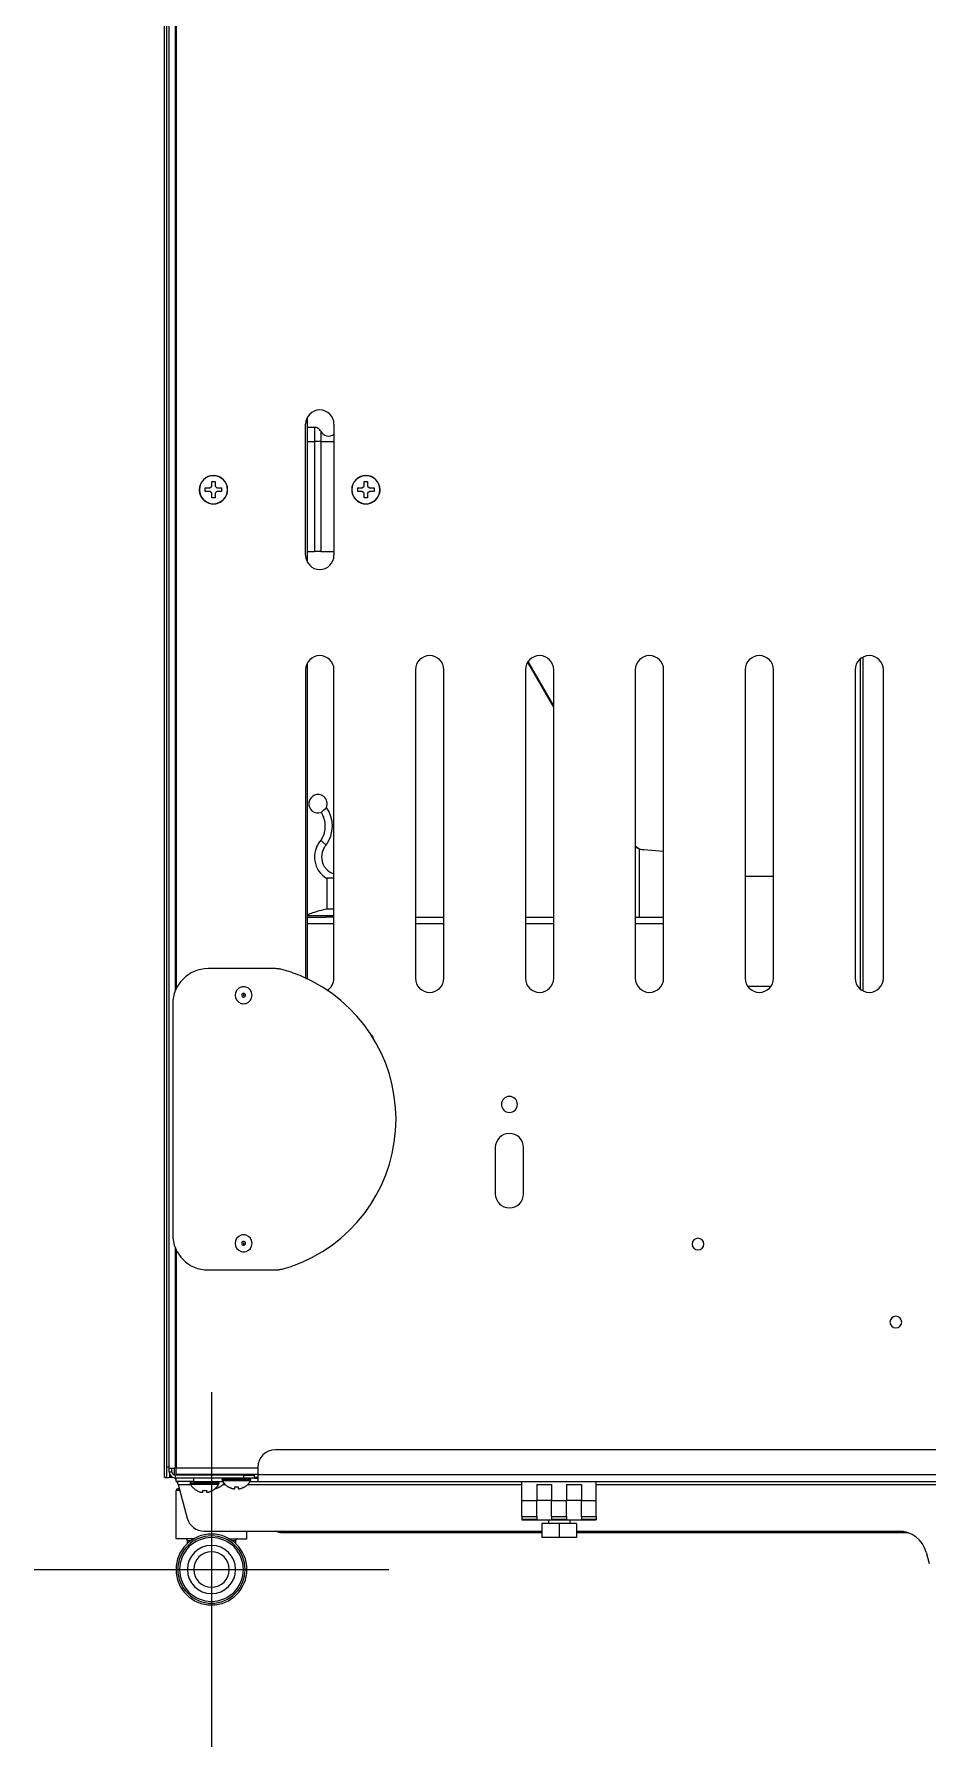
# Model space of a CAD drawing. Header units: millimetres. Extents: x -1584 to 3730, y -1918 to 2655.
# Drawn here: x 27.5 to 279.6, y 1689 to 2172.1 of the extents above; entities that cross this region are included whole.
import ezdxf

# ---------------------------------------------------------------- set-up
doc = ezdxf.new("R2010")
doc.units = ezdxf.units.MM
doc.header["$LTSCALE"] = 65.395
doc.layers.get('0').update_dxf_attribs({"linetype": 'CONTINUOUS'})
doc.layers.add('ASSI', color=7, linetype='CONTINUOUS')
doc.layers.add('GEOM', color=7, linetype='CONTINUOUS')

msp = doc.modelspace()

# ---------------------------------------------------------------- linework, layer by layer
at = {"linetype": 'Continuous'}
for p, q in [((75.76, 2043.59), (75.76, 2044.09)), ((75.76, 2044.09), (76.04, 2044.09)), ((75.76, 2043.09), (75.76, 2043.59)), ((76.04, 2044.09), (76.54, 2044.09)), ((76.54, 2044.09), (77.06, 2044.09)), ((77.06, 2044.09), (77.56, 2044.59)), ((77.56, 2045.89), (78.56, 2045.89)), ((77.56, 2045.62), (77.56, 2045.89)), ((77.56, 2045.11), (77.56, 2045.62)), ((77.56, 2044.59), (77.56, 2045.11)), ((78.56, 2045.89), (78.56, 2045.62)), ((78.56, 2045.62), (78.56, 2045.11)), ((78.56, 2045.11), (78.56, 2044.59)), ((78.56, 2044.59), (79.06, 2044.09)), ((79.06, 2044.09), (79.58, 2044.09)), ((79.58, 2044.09), (80.08, 2044.09)), ((80.08, 2044.09), (80.36, 2044.09)), ((80.36, 2044.09), (80.36, 2043.59)), ((80.36, 2043.59), (80.36, 2043.09)), ((118.76, 2043.59), (118.76, 2044.09)), ((118.76, 2044.09), (119.04, 2044.09)), ((118.76, 2043.09), (118.76, 2043.59)), ((119.04, 2044.09), (119.54, 2044.09)), ((119.54, 2044.09), (120.06, 2044.09)), ((120.06, 2044.09), (120.56, 2044.59)), ((120.56, 2045.89), (121.56, 2045.89)), ((120.56, 2045.62), (120.56, 2045.89)), ((120.56, 2045.11), (120.56, 2045.62)), ((120.56, 2044.59), (120.56, 2045.11)), ((121.56, 2045.89), (121.56, 2045.62)), ((121.56, 2045.62), (121.56, 2045.11)), ((121.56, 2045.11), (121.56, 2044.59)), ((121.56, 2044.59), (122.06, 2044.09)), ((122.06, 2044.09), (122.58, 2044.09)), ((122.58, 2044.09), (123.08, 2044.09)), ((123.08, 2044.09), (123.36, 2044.09)), ((123.36, 2044.09), (123.36, 2043.59)), ((123.36, 2043.59), (123.36, 2043.09)), ((76.04, 2043.09), (75.76, 2043.09)), ((76.54, 2043.09), (76.04, 2043.09)), ((77.06, 2043.09), (76.54, 2043.09)), ((77.56, 2042.59), (77.06, 2043.09)), ((77.56, 2042.08), (77.56, 2042.59)), ((77.56, 2041.57), (77.56, 2042.08)), ((77.56, 2041.29), (77.56, 2041.57)), ((78.56, 2041.29), (77.56, 2041.29)), ((79.06, 2043.09), (78.56, 2042.59)), ((78.56, 2042.59), (78.56, 2042.08)), ((78.56, 2042.08), (78.56, 2041.57)), ((78.56, 2041.57), (78.56, 2041.29)), ((79.58, 2043.09), (79.06, 2043.09)), ((80.08, 2043.09), (79.58, 2043.09)), ((80.36, 2043.09), (80.08, 2043.09)), ((119.04, 2043.09), (118.76, 2043.09)), ((119.54, 2043.09), (119.04, 2043.09)), ((120.06, 2043.09), (119.54, 2043.09)), ((120.56, 2042.59), (120.06, 2043.09)), ((120.56, 2042.08), (120.56, 2042.59)), ((120.56, 2041.57), (120.56, 2042.08)), ((120.56, 2041.29), (120.56, 2041.57)), ((121.56, 2041.29), (120.56, 2041.29)), ((122.06, 2043.09), (121.56, 2042.59)), ((121.56, 2042.59), (121.56, 2042.08)), ((121.56, 2042.08), (121.56, 2041.57)), ((121.56, 2041.57), (121.56, 2041.29)), ((122.58, 2043.09), (122.06, 2043.09)), ((123.08, 2043.09), (122.58, 2043.09)), ((123.36, 2043.09), (123.08, 2043.09)), ((165.06, 1758.49), (165.06, 1763.79)), ((186.06, 1758.49), (186.06, 1763.79)), ((68.55, 1761.29), (67.51, 1761.29)), ((68.42, 1761.79), (68.01, 1761.79)), ((68.01, 1761.79), (68.42, 1761.79)), ((73.26, 1761.32), (73.26, 1761.35)), ((75.06, 1760.8), (75.06, 1761.35)), ((76.06, 1761.35), (76.06, 1760.8)), ((77.86, 1761.35), (77.86, 1761.32)), ((79.86, 1762.35), (79.86, 1762.32)), ((82.26, 1762.32), (82.26, 1762.35)), ((84.06, 1761.8), (84.06, 1762.35)), ((85.06, 1762.35), (85.06, 1761.8)), ((86.86, 1762.35), (86.86, 1762.32)), ((165.06, 1753.99), (165.06, 1758.49)), ((165.06, 1758.49), (169.26, 1758.49)), ((169.26, 1762.99), (169.26, 1758.49)), ((169.26, 1762.99), (173.46, 1762.99)), ((169.26, 1753.99), (169.26, 1758.49)), ((173.46, 1758.49), (169.26, 1758.49)), ((173.46, 1762.99), (173.46, 1758.49)), ((173.46, 1753.99), (173.46, 1758.49)), ((173.46, 1758.49), (177.66, 1758.49)), ((177.66, 1762.99), (177.66, 1758.49)), ((177.66, 1762.99), (181.86, 1762.99)), ((177.66, 1753.99), (177.66, 1758.49)), ((181.86, 1758.49), (177.66, 1758.49)), ((181.86, 1762.99), (181.86, 1758.49)), ((181.86, 1753.99), (181.86, 1758.49)), ((181.86, 1758.49), (186.06, 1758.49)), ((186.06, 1753.99), (186.06, 1758.49)), ((165.06, 1753.99), (165.06, 1753.19)), ((165.06, 1753.99), (169.26, 1753.99)), ((169.26, 1753.99), (169.26, 1753.19)), ((173.46, 1753.99), (173.46, 1753.19)), ((173.46, 1753.99), (177.66, 1753.99)), ((177.66, 1753.99), (177.66, 1753.19)), ((181.86, 1753.99), (186.06, 1753.99)), ((181.86, 1753.99), (181.86, 1753.19)), ((186.06, 1753.99), (186.06, 1753.19)), ((165.06, 1753.19), (165.06, 1752.99)), ((165.06, 1753.19), (169.26, 1753.19)), ((165.06, 1752.99), (186.06, 1752.99)), ((165.06, 1752.99), (186.06, 1752.99)), ((170.67, 1751.99), (170.67, 1747.99)), ((172.56, 1751.99), (170.67, 1751.99)), ((175.56, 1751.99), (172.56, 1751.99)), ((173.46, 1753.19), (177.66, 1753.19)), ((178.56, 1751.99), (175.56, 1751.99)), ((175.56, 1751.99), (175.56, 1747.99)), ((180.45, 1751.99), (178.56, 1751.99)), ((180.45, 1751.99), (180.45, 1747.99)), ((181.86, 1753.19), (186.06, 1753.19)), ((186.06, 1753.19), (186.06, 1752.99)), ((70.71, 1746.3), (70.71, 1747.14)), ((70.71, 1746.3), (70.71, 1747.14)), ((70.71, 1747.14), (71.75, 1747.14)), ((83.26, 1747.14), (84.31, 1747.14)), ((84.31, 1747.14), (84.31, 1746.3)), ((84.31, 1747.14), (84.31, 1746.3)), ((175.56, 1747.99), (170.67, 1747.99)), ((180.45, 1747.99), (175.56, 1747.99))]:
    msp.add_line(p, q, dxfattribs=at)
at = {"color": 4}
for p, q in [((77.51, 1788.99), (77.51, 1688.99)), ((27.51, 1738.99), (127.51, 1738.99))]:
    msp.add_line(p, q, dxfattribs=at)
at = {"linetype": 'Continuous'}
for centre, radius, start, end in [((86.56, 1900.99), 2.4, 106.6513, 253.3487), ((86.56, 1900.99), 2.4, 90, 106.6513), ((86.56, 1900.99), 2.4, 73.3487, 90), ((86.56, 1900.99), 2.4, 286.6513, 73.3487), ((86.56, 1900.99), 2.4, 253.3487, 270), ((86.56, 1900.99), 2.4, 270, 286.6513), ((86.56, 1830.99), 2.4, 106.6513, 253.3487), ((86.56, 1830.99), 2.4, 90, 106.6513), ((86.56, 1830.99), 2.4, 73.3487, 90), ((86.56, 1830.99), 2.4, 286.6513, 73.3487), ((86.56, 1830.99), 2.4, 253.3487, 270), ((86.56, 1830.99), 2.4, 270, 286.6513), ((84.76, 1766.41), 4.8, 210.3012, 223.1766), ((77.36, 1766.41), 4.8, 316.8234, 320.6774), ((84.36, 1766.41), 4.8, 316.8234, 329.6988), ((68.01, 1761.29), 0.5, 90, 180), ((75.76, 1765.41), 4.8, 210.3012, 223.1766), ((75.76, 1765.41), 4.8, 223.1766, 227.1654), ((75.76, 1765.41), 4.8, 227.1654, 238.3799), ((75.76, 1765.41), 4.8, 238.3799, 238.6273), ((75.75, 1765.4), 4.75, 238.4659, 241.0313), ((75.74, 1765.4), 4.75, 241.0316, 241.9926), ((75.74, 1765.4), 4.75, 241.9926, 243.3187), ((75.74, 1765.39), 4.74, 243.3188, 244.4598), ((75.74, 1765.39), 4.74, 244.4598, 245.4278), ((75.74, 1765.38), 4.73, 245.4278, 246.6825), ((75.73, 1765.38), 4.73, 246.6826, 247.4526), ((75.73, 1765.37), 4.72, 247.4524, 248.9975), ((75.73, 1765.37), 4.72, 248.9977, 249.4819), ((75.73, 1765.36), 4.7, 249.4813, 251.5344), ((75.72, 1765.34), 4.68, 251.535, 252.6227), ((75.71, 1765.32), 4.67, 252.6228, 253.6051), ((75.71, 1765.29), 4.64, 253.6036, 255.6824), ((74.81, 1762.79), 2.01, 262.7259, 264.7415), ((74.81, 1762.77), 1.98, 264.7442, 265.3991), ((74.81, 1762.76), 1.97, 265.3984, 266.7833), ((74.81, 1762.74), 1.96, 266.7841, 267.6235), ((74.81, 1762.74), 1.96, 267.6234, 268.8455), ((74.81, 1762.73), 1.95, 268.8459, 269.8005), ((74.81, 1762.73), 1.95, 269.8006, 270.9258), ((74.81, 1762.74), 1.95, 270.9261, 271.9964), ((74.81, 1762.74), 1.96, 271.9964, 273.0228), ((74.81, 1762.75), 1.97, 273.0233, 274.286), ((74.81, 1762.77), 1.98, 274.2856, 275.1372), ((74.8, 1762.79), 2.01, 275.1401, 277.2744), ((75.56, 1765.11), 3.8, 262.4351, 277.5649), ((76.31, 1762.79), 2.01, 262.7256, 264.8598), ((76.31, 1762.76), 1.98, 264.8627, 265.7144), ((76.31, 1762.75), 1.97, 265.714, 266.9766), ((76.31, 1762.74), 1.96, 266.9771, 268.0037), ((76.31, 1762.74), 1.95, 268.0037, 269.0738), ((76.31, 1762.73), 1.95, 269.0741, 270.1995), ((76.31, 1762.73), 1.95, 270.1995, 271.1541), ((76.31, 1762.74), 1.95, 271.1545, 272.3767), ((76.31, 1762.74), 1.96, 272.3765, 273.2159), ((76.31, 1762.76), 1.97, 273.2167, 274.6016), ((76.31, 1762.77), 1.98, 274.6009, 275.2558), ((76.3, 1762.79), 2.01, 275.2585, 277.2741), ((75.41, 1765.29), 4.64, 284.3176, 286.3964), ((75.4, 1765.32), 4.67, 286.3949, 287.3772), ((75.4, 1765.34), 4.68, 287.3773, 288.465), ((75.39, 1765.36), 4.7, 288.4656, 290.5187), ((75.39, 1765.37), 4.72, 290.5181, 291.0023), ((75.39, 1765.37), 4.72, 291.0025, 292.5476), ((75.38, 1765.38), 4.73, 292.5474, 293.3174), ((75.38, 1765.38), 4.73, 293.3175, 294.5722), ((75.38, 1765.39), 4.74, 294.5722, 295.5402), ((75.38, 1765.39), 4.74, 295.5402, 296.6812), ((75.38, 1765.4), 4.75, 296.6813, 298.0074), ((75.37, 1765.4), 4.75, 298.0074, 298.9684), ((75.37, 1765.4), 4.75, 298.9687, 301.5341), ((75.36, 1765.41), 4.8, 301.3727, 301.6201), ((75.36, 1765.41), 4.8, 301.6201, 312.8346), ((77.41, 1766.29), 4.64, 284.3176, 286.3964), ((75.36, 1765.41), 4.8, 312.8346, 316.8234), ((77.4, 1766.32), 4.67, 286.3949, 287.3772), ((77.4, 1766.34), 4.68, 287.3773, 288.465), ((75.36, 1765.41), 4.8, 316.8234, 329.6988), ((77.39, 1766.36), 4.7, 288.4656, 290.5187), ((77.39, 1766.37), 4.72, 290.5181, 291.0023), ((77.39, 1766.37), 4.72, 291.0025, 292.5476), ((77.38, 1766.38), 4.73, 292.5474, 293.3174), ((77.38, 1766.38), 4.73, 293.3175, 294.5722), ((77.38, 1766.39), 4.74, 294.5722, 295.5402), ((77.38, 1766.39), 4.74, 295.5402, 296.6812), ((77.38, 1766.4), 4.75, 296.6813, 298.0074), ((77.37, 1766.4), 4.75, 298.0074, 298.9684), ((77.37, 1766.4), 4.75, 298.9687, 301.5341), ((77.36, 1766.41), 4.8, 301.3727, 301.6201), ((77.36, 1766.41), 4.8, 301.6201, 312.8346), ((77.36, 1766.41), 4.8, 312.8346, 316.8234), ((84.76, 1766.41), 4.8, 223.1766, 227.1654), ((84.76, 1766.41), 4.8, 227.1654, 238.3799), ((84.76, 1766.41), 4.8, 238.3799, 238.6273), ((84.75, 1766.4), 4.75, 238.4659, 241.0313), ((84.74, 1766.4), 4.75, 241.0316, 241.9926), ((84.74, 1766.4), 4.75, 241.9926, 243.3187), ((84.74, 1766.39), 4.74, 243.3188, 244.4598), ((84.74, 1766.39), 4.74, 244.4598, 245.4278), ((84.74, 1766.38), 4.73, 245.4278, 246.6825), ((84.73, 1766.38), 4.73, 246.6826, 247.4526), ((84.73, 1766.37), 4.72, 247.4524, 248.9975), ((84.73, 1766.37), 4.72, 248.9977, 249.4819), ((84.73, 1766.36), 4.7, 249.4813, 251.5344), ((84.72, 1766.34), 4.68, 251.535, 252.6227), ((84.71, 1766.32), 4.67, 252.6228, 253.6051), ((84.71, 1766.29), 4.64, 253.6036, 255.6824), ((83.81, 1763.79), 2.01, 262.7259, 264.7415), ((83.81, 1763.77), 1.98, 264.7442, 265.3991), ((83.81, 1763.76), 1.97, 265.3984, 266.7833), ((83.81, 1763.74), 1.96, 266.7841, 267.6235), ((83.81, 1763.74), 1.96, 267.6234, 268.8455), ((83.81, 1763.73), 1.95, 268.8459, 269.8005), ((83.81, 1763.73), 1.95, 269.8006, 270.9258), ((83.81, 1763.74), 1.95, 270.9261, 271.9964), ((83.81, 1763.74), 1.96, 271.9964, 273.0228), ((83.81, 1763.75), 1.97, 273.0233, 274.286), ((83.81, 1763.77), 1.98, 274.2856, 275.1372), ((83.8, 1763.79), 2.01, 275.1401, 277.2744), ((84.56, 1766.11), 3.8, 262.4351, 277.5649), ((85.31, 1763.79), 2.01, 262.7256, 264.8598), ((85.31, 1763.76), 1.98, 264.8627, 265.7144), ((85.31, 1763.75), 1.97, 265.714, 266.9766), ((85.31, 1763.74), 1.96, 266.9771, 268.0037), ((85.31, 1763.74), 1.95, 268.0037, 269.0738), ((85.31, 1763.73), 1.95, 269.0741, 270.1995), ((85.31, 1763.73), 1.95, 270.1995, 271.1541), ((85.31, 1763.74), 1.95, 271.1545, 272.3767), ((85.31, 1763.74), 1.96, 272.3765, 273.2159), ((85.31, 1763.76), 1.97, 273.2167, 274.6016), ((85.31, 1763.77), 1.98, 274.6009, 275.2558), ((85.3, 1763.79), 2.01, 275.2585, 277.2741), ((84.41, 1766.29), 4.64, 284.3176, 286.3964), ((84.4, 1766.32), 4.67, 286.3949, 287.3772), ((84.4, 1766.34), 4.68, 287.3773, 288.465), ((84.39, 1766.36), 4.7, 288.4656, 290.5187), ((84.39, 1766.37), 4.72, 290.5181, 291.0023), ((84.39, 1766.37), 4.72, 291.0025, 292.5476), ((84.38, 1766.38), 4.73, 292.5474, 293.3174), ((84.38, 1766.38), 4.73, 293.3175, 294.5722), ((84.38, 1766.39), 4.74, 294.5722, 295.5402), ((84.38, 1766.39), 4.74, 295.5402, 296.6812), ((84.38, 1766.4), 4.75, 296.6813, 298.0074), ((84.37, 1766.4), 4.75, 298.0074, 298.9684), ((84.37, 1766.4), 4.75, 298.9687, 301.5341), ((84.36, 1766.41), 4.8, 301.3727, 301.6201), ((84.36, 1766.41), 4.8, 301.6201, 312.8346), ((84.36, 1766.41), 4.8, 312.8346, 316.8234), ((77.51, 1738.99), 10, 90, 270), ((77.51, 1738.99), 10, 270, 90), ((77.51, 1738.99), 9.5, 90, 270), ((77.51, 1738.99), 9, 90, 270), ((70.21, 1747.14), 0.5, 72, 90), ((70.21, 1747.14), 0.5, 72, 90), ((70.21, 1747.14), 0.5, 63.5951, 72), ((70.21, 1747.14), 0.5, 63.5633, 72), ((70.21, 1747.14), 0.5, 54, 63.5951), ((70.21, 1747.14), 0.5, 54, 63.5633), ((70.21, 1747.14), 0.5, 44.2289, 54), ((70.21, 1747.14), 0.5, 44.2161, 54), ((70.21, 1747.14), 0.5, 36, 44.2289), ((70.21, 1747.14), 0.5, 36, 44.2161), ((70.21, 1747.14), 0.5, 24.51, 36), ((70.21, 1747.14), 0.5, 24.5048, 36), ((70.21, 1747.14), 0.5, 18, 24.51), ((70.21, 1747.14), 0.5, 18, 24.5048), ((70.21, 1747.14), 0.5, 0, 18), ((70.21, 1747.14), 0.5, 0, 18), ((77.51, 1738.99), 5, 90, 270), ((77.51, 1738.99), 9.5, 270, 90), ((77.51, 1738.99), 9, 270, 90), ((77.51, 1738.99), 5, 270, 90), ((84.81, 1747.14), 0.5, 162, 180), ((84.81, 1747.14), 0.5, 162, 180), ((84.81, 1747.14), 0.5, 144, 162), ((84.81, 1747.14), 0.5, 155.9999, 162), ((84.81, 1747.14), 0.5, 144, 155.9999), ((84.81, 1747.14), 0.5, 136.8, 144), ((84.81, 1747.14), 0.5, 136.7999, 144), ((84.81, 1747.14), 0.5, 126, 136.8), ((84.81, 1747.14), 0.5, 126, 136.7999), ((84.81, 1747.14), 0.5, 118.2857, 126), ((84.81, 1747.14), 0.5, 118.2857, 126), ((84.81, 1747.14), 0.5, 108, 118.2857), ((84.81, 1747.14), 0.5, 108, 118.2857), ((84.81, 1747.14), 0.5, 90, 108), ((84.81, 1747.14), 0.5, 90, 108)]:
    msp.add_arc(centre, radius, start, end, dxfattribs=at)
at = {"layer": 'ASSI', "linetype": 'Continuous'}
for p, q in [((104.99, 1923.39), (104.56, 1923.39)), ((112.06, 1923.39), (104.99, 1923.39)), ((109.82, 1922.99), (109.75, 1922.99)), ((111.44, 1922.99), (109.82, 1922.99)), ((112.06, 1922.99), (111.44, 1922.99)), ((71.56, 1763.59), (71.56, 1763.39)), ((71.56, 1763.39), (71.56, 1763.59)), ((71.61, 1763.59), (71.56, 1763.59)), ((71.56, 1763.39), (71.56, 1763.19)), ((71.56, 1763.19), (71.56, 1763.39)), ((79.56, 1763.39), (71.56, 1763.39)), ((71.62, 1763.59), (71.61, 1763.59)), ((72.56, 1765.79), (72.56, 1765.59)), ((73.96, 1765.59), (73.96, 1765.79)), ((77.16, 1765.59), (77.16, 1765.79)), ((79.16, 1765.59), (79.16, 1765.71)), ((79.56, 1763.39), (79.56, 1763.19)), ((79.56, 1763.19), (79.56, 1763.39)), ((80.56, 1764.39), (80.56, 1764.19)), ((80.56, 1764.19), (80.56, 1764.39)), ((88.56, 1764.39), (80.56, 1764.39)), ((88.56, 1764.19), (80.56, 1764.19)), ((88.5, 1763.99), (80.61, 1763.99)), ((82.46, 1765.79), (82.46, 1765.59)), ((82.96, 1765.59), (82.96, 1765.71)), ((86.16, 1765.59), (86.16, 1765.71)), ((88.56, 1764.39), (88.56, 1764.19)), ((88.56, 1764.19), (88.56, 1764.39)), ((67.51, 1747.64), (67.51, 1761.29)), ((79.56, 1763.19), (71.56, 1763.19)), ((79.5, 1762.99), (71.61, 1762.99)), ((87.51, 1747.64), (87.51, 1749.79)), ((172.56, 1752.99), (172.56, 1751.99)), ((178.56, 1752.99), (178.56, 1751.99)), ((70.21, 1747.64), (67.51, 1747.64)), ((72.49, 1747.64), (70.21, 1747.64)), ((82.53, 1747.64), (84.81, 1747.64)), ((84.81, 1747.64), (87.51, 1747.64))]:
    msp.add_line(p, q, dxfattribs=at)
for centre, radius, start, end in [((78.06, 2043.59), 4, 0, 180), ((78.06, 2043.59), 4, 0, 180), ((78.06, 2043.59), 4, 180, 196.2728), ((78.06, 2043.59), 4, 180, 196.2728), ((78.06, 2043.59), 4, 180, 196.3063), ((78.06, 2043.59), 3.95, 0, 180), ((78.06, 2043.59), 3.95, 180, 360), ((78.06, 2043.59), 4, 343.7272, 360), ((78.06, 2043.59), 4, 343.7272, 360), ((78.06, 2043.59), 4, 343.6937, 360), ((121.06, 2043.59), 4, 0, 180), ((121.06, 2043.59), 4, 0, 180), ((121.06, 2043.59), 4, 180, 196.2728), ((121.06, 2043.59), 4, 180, 196.2728), ((121.06, 2043.59), 4, 180, 196.3063), ((121.06, 2043.59), 3.95, 0, 180), ((121.06, 2043.59), 3.95, 180, 360), ((121.06, 2043.59), 4, 343.7272, 360), ((121.06, 2043.59), 4, 343.7272, 360), ((121.06, 2043.59), 4, 343.6937, 360), ((78.06, 2043.59), 4, 196.2728, 343.7272), ((78.06, 2043.59), 4, 196.3063, 343.6937), ((121.06, 2043.59), 4, 196.2728, 343.7272), ((121.06, 2043.59), 4, 196.3063, 343.6937), ((107.55, 1954.99), 2.6, 51.8631, 231.8631), ((107.55, 1954.99), 2.6, 336.4094, 51.8631), ((107.55, 1954.99), 2.6, 231.8631, 290.5826), ((40.79, 2025.35), 99.4, 312.9125, 314.0796), ((102.62, 1948.7), 7, 25.7035, 33.3552), ((102.62, 1948.7), 7, 20.7829, 25.7035), ((102.62, 1948.7), 9, 323.6076, 35.6251), ((102.62, 1948.7), 7, 16.8822, 20.7829), ((102.62, 1948.7), 7, 342.0715, 350.4209), ((102.62, 1948.7), 7, 11.8326, 16.8822), ((102.62, 1948.7), 7, 8.0613, 11.8326), ((102.62, 1948.7), 7, 350.4209, 353.4098), ((102.62, 1948.7), 7, 2.7762, 8.0613), ((102.62, 1948.7), 7, 353.4098, 359.2409), ((102.62, 1948.7), 7, 359.2409, 2.7762), ((102.62, 1948.7), 7, 324.3344, 332.7814), ((102.62, 1948.7), 7, 332.7814, 341.6011), ((102.62, 1948.7), 7, 341.6011, 342.0715), ((113.56, 1902.95), 22.54, 109.5961, 113.5538), ((113.56, 1902.95), 22.54, 104.2645, 109.5961), ((113.56, 1902.95), 22.54, 98.933, 104.2645), ((161.56, 1870.19), 2.25, 0, 180), ((161.56, 1870.19), 2.25, 180, 360), ((214.74, 1830.79), 1.65, 0, 180), ((214.74, 1830.79), 1.65, 180, 360), ((270.56, 1808.79), 1.65, 0, 180), ((270.56, 1808.79), 1.65, 180, 360), ((71.96, 1763.59), 0.4, 153.0784, 180), ((71.96, 1763.59), 0.4, 152.9219, 180), ((71.96, 1763.39), 0.4, 153.0784, 180), ((71.96, 1763.39), 0.4, 152.9219, 180), ((71.96, 1763.59), 0.4, 149.3636, 152.9219), ((71.96, 1763.59), 0.4, 150, 153.0784), ((71.96, 1763.39), 0.4, 144.9279, 153.0784), ((71.96, 1763.39), 0.4, 145.0718, 152.9219), ((71.96, 1763.39), 0.4, 125.0721, 144.9279), ((71.96, 1763.39), 0.4, 124.9282, 145.0718), ((71.96, 1763.39), 0.4, 116.9216, 125.0721), ((71.96, 1763.39), 0.4, 117.0781, 124.9282), ((71.96, 1763.39), 0.4, 90, 116.9216), ((71.96, 1763.39), 0.4, 90, 117.0781), ((79.16, 1763.39), 0.4, 63.0784, 90), ((79.16, 1763.39), 0.4, 62.9219, 90), ((79.16, 1763.39), 0.4, 54.9279, 63.0784), ((79.16, 1763.39), 0.4, 55.0718, 62.9219), ((79.16, 1763.39), 0.4, 35.0721, 54.9279), ((79.16, 1763.39), 0.4, 34.9282, 55.0718), ((79.16, 1763.39), 0.4, 26.9216, 35.0721), ((79.16, 1763.39), 0.4, 27.0781, 34.9282), ((79.16, 1763.39), 0.4, 0, 27.0781), ((79.16, 1763.39), 0.4, 0, 26.9216), ((80.96, 1764.39), 0.4, 153.0784, 180), ((80.96, 1764.39), 0.4, 152.9219, 180), ((80.96, 1764.19), 0.4, 180, 193.4759), ((80.96, 1764.19), 0.4, 180, 193.4584), ((80.96, 1764.19), 0.4, 193.4759, 196.8253), ((80.96, 1764.19), 0.4, 193.4584, 196.8427), ((80.96, 1764.19), 0.4, 196.8253, 210.3012), ((80.96, 1764.19), 0.4, 196.8427, 210.3012), ((80.96, 1764.39), 0.4, 144.9279, 153.0784), ((80.96, 1764.39), 0.4, 145.0718, 152.9219), ((84.76, 1766.41), 4.8, 210.3012, 223.1927), ((80.96, 1764.39), 0.4, 125.0721, 144.9279), ((80.96, 1764.39), 0.4, 124.9282, 145.0718), ((80.96, 1764.39), 0.4, 116.9216, 125.0721), ((80.96, 1764.39), 0.4, 117.0781, 124.9282), ((80.96, 1764.39), 0.4, 90, 116.9216), ((80.96, 1764.39), 0.4, 90, 117.0781), ((77.36, 1766.41), 4.8, 316.8073, 320.6104), ((84.36, 1766.41), 4.8, 316.8073, 329.6988), ((88.16, 1764.39), 0.4, 63.0784, 90), ((88.16, 1764.39), 0.4, 62.9219, 90), ((88.16, 1764.39), 0.4, 54.9279, 63.0784), ((88.16, 1764.39), 0.4, 55.0718, 62.9219), ((88.16, 1764.39), 0.4, 35.0721, 54.9279), ((88.16, 1764.39), 0.4, 34.9282, 55.0718), ((88.16, 1764.39), 0.4, 26.9216, 35.0721), ((88.16, 1764.39), 0.4, 27.0781, 34.9282), ((88.16, 1764.19), 0.4, 329.6988, 343.1747), ((88.16, 1764.19), 0.4, 329.6988, 343.1573), ((88.16, 1764.39), 0.4, 0, 27.0781), ((88.16, 1764.39), 0.4, 0, 26.9216), ((88.16, 1764.19), 0.4, 343.1747, 346.5241), ((88.16, 1764.19), 0.4, 343.1573, 346.5416), ((88.16, 1764.19), 0.4, 346.5241, 360), ((88.16, 1764.19), 0.4, 346.5416, 360), ((71.96, 1763.19), 0.4, 180, 193.4759), ((71.96, 1763.19), 0.4, 180, 193.4584), ((71.96, 1763.19), 0.4, 193.4759, 196.8253), ((71.96, 1763.19), 0.4, 193.4584, 196.8427), ((71.96, 1763.19), 0.4, 196.8253, 210.3012), ((71.96, 1763.19), 0.4, 196.8427, 210.3012), ((75.76, 1765.41), 4.8, 210.3012, 223.1927), ((75.76, 1765.41), 4.8, 223.1927, 227.1511), ((75.76, 1765.41), 4.8, 227.1511, 238.4029), ((75.76, 1765.41), 4.8, 238.4029, 238.6273), ((75.36, 1765.41), 4.8, 301.3727, 301.5971), ((75.36, 1765.41), 4.8, 301.5971, 312.8489), ((75.36, 1765.41), 4.8, 312.8489, 316.8073), ((75.36, 1765.41), 4.8, 316.8073, 329.6988), ((79.16, 1763.19), 0.4, 329.6988, 343.1747), ((79.16, 1763.19), 0.4, 329.6988, 343.1573), ((79.16, 1763.19), 0.4, 343.1747, 346.5241), ((79.16, 1763.19), 0.4, 343.1573, 346.5416), ((79.16, 1763.19), 0.4, 346.5241, 360), ((79.16, 1763.19), 0.4, 346.5416, 360), ((77.36, 1766.41), 4.8, 301.3727, 301.5971), ((77.36, 1766.41), 4.8, 301.5971, 312.8489), ((77.36, 1766.41), 4.8, 312.8489, 316.8073), ((84.76, 1766.41), 4.8, 223.1927, 227.1511), ((84.76, 1766.41), 4.8, 227.1511, 238.4029), ((84.76, 1766.41), 4.8, 238.4029, 238.6273), ((84.36, 1766.41), 4.8, 301.3727, 301.5971), ((84.36, 1766.41), 4.8, 301.5971, 312.8489), ((84.36, 1766.41), 4.8, 312.8489, 316.8073), ((77.51, 1738.99), 6.8, 90, 270), ((77.51, 1738.99), 6.8, 270, 90)]:
    msp.add_arc(centre, radius, start, end, dxfattribs=at)
at = {"layer": 'GEOM', "linetype": 'Continuous'}
for p, q in [((64.26, 1764.99), (64.26, 2526.19)), ((64.26, 1764.99), (64.26, 2526.19)), ((64.95, 1767.99), (64.95, 2523.19)), ((65.56, 1767.59), (65.56, 2525.99)), ((65.56, 1767.59), (65.56, 2525.99)), ((67.36, 1902.34), (67.36, 2444.65)), ((67.56, 2444.22), (67.56, 1902.77)), ((104.56, 2023.17), (104.56, 2064.02)), ((104.06, 2025.09), (104.06, 2062.09)), ((104.56, 2061.2), (106.53, 2061.2)), ((106.53, 2061.2), (106.53, 2059.64)), ((106.53, 2059.64), (106.53, 2057.2)), ((108.32, 2060.09), (108.32, 2057.92)), ((108.32, 2057.92), (108.32, 2057.2)), ((112.06, 2062.09), (112.06, 2025.09)), ((104.56, 2057.2), (106.53, 2057.2)), ((106.53, 2057.2), (106.53, 2026.2)), ((108.32, 2057.2), (106.53, 2057.2)), ((108.32, 2057.2), (108.32, 2026.2)), ((108.32, 2057.2), (112.06, 2057.2)), ((104.56, 2026.2), (106.53, 2026.2)), ((108.32, 2026.2), (106.53, 2026.2)), ((108.32, 2026.2), (112.06, 2026.2)), ((174.06, 1982.6), (166.82, 1995.14)), ((260.56, 1902.67), (260.56, 1995.92)), ((261.37, 1902.17), (261.37, 1996.42)), ((104.06, 1992.79), (104.06, 1905.79)), ((104.56, 1905.52), (104.56, 1994.72)), ((112.06, 1905.79), (112.06, 1992.79)), ((135.06, 1992.79), (135.06, 1905.79)), ((143.06, 1905.79), (143.06, 1992.79)), ((166.06, 1992.79), (166.06, 1905.79)), ((167.47, 1993.61), (166.7, 1994.95)), ((174.06, 1982.2), (167.47, 1993.61)), ((174.06, 1905.79), (174.06, 1992.79)), ((197.06, 1992.79), (197.06, 1905.79)), ((205.06, 1905.79), (205.06, 1992.79)), ((228.06, 1992.79), (228.06, 1905.79)), ((236.06, 1905.79), (236.06, 1992.79)), ((259.06, 1992.79), (259.06, 1905.79)), ((267.06, 1905.79), (267.06, 1992.79)), ((198.26, 1922.99), (198.26, 1942.3)), ((205.06, 1941.55), (199.45, 1942.04)), ((110.06, 1933.93), (110.06, 1925.22)), ((112.06, 1933.99), (110.08, 1933.99)), ((236.06, 1934.49), (228.06, 1934.49)), ((104.56, 1922.99), (109.75, 1922.99)), ((104.56, 1922.99), (109.75, 1922.99)), ((112.06, 1925.22), (110.06, 1925.22)), ((135.06, 1922.99), (143.06, 1922.99)), ((135.06, 1922.99), (143.06, 1922.99)), ((166.06, 1922.99), (174.06, 1922.99)), ((166.06, 1922.99), (174.06, 1922.99)), ((197.06, 1922.99), (205.06, 1922.99)), ((197.06, 1922.99), (205.06, 1922.99)), ((104.56, 1921.19), (112.06, 1921.19)), ((135.06, 1921.19), (143.06, 1921.19)), ((166.06, 1921.19), (174.06, 1921.19)), ((197.06, 1921.19), (205.06, 1921.19)), ((76.59, 1908.49), (76.56, 1908.49)), ((95.22, 1908.49), (76.59, 1908.49)), ((235.33, 1903.49), (228.79, 1903.49)), ((66.56, 1898.49), (66.56, 1833.49)), ((157.56, 1857.99), (157.56, 1844.99)), ((165.56, 1844.99), (165.56, 1857.99)), ((67.36, 1767.94), (67.36, 1829.65)), ((67.56, 1829.22), (67.56, 1767.59)), ((76.56, 1823.49), (76.59, 1823.49)), ((76.59, 1823.49), (95.22, 1823.49)), ((67.36, 1767.94), (67.56, 1768.29)), ((895.56, 1772.79), (95.56, 1772.79)), ((64.26, 1764.99), (64.79, 1764.99)), ((64.26, 1764.99), (64.26, 1764.99)), ((64.79, 1764.99), (65.59, 1764.99)), ((64.79, 1764.99), (65.59, 1764.99)), ((64.95, 1767.99), (65.56, 1767.99)), ((65.56, 1767.59), (66.36, 1767.59)), ((65.56, 1766.59), (65.56, 1767.59)), ((65.56, 1766.59), (66.36, 1766.59)), ((66.06, 1764.99), (65.59, 1764.99)), ((66.06, 1764.99), (66.06, 1765.35)), ((66.54, 1764.99), (66.06, 1764.99)), ((66.36, 1766.59), (66.36, 1767.59)), ((66.36, 1767.59), (66.4, 1767.59)), ((66.4, 1767.59), (67.08, 1767.59)), ((67.06, 1765.64), (67.06, 1767.59)), ((67.08, 1767.59), (67.2, 1767.59)), ((86.56, 1765.59), (67.36, 1765.59)), ((67.36, 1764.79), (67.36, 1765.59)), ((86.56, 1764.79), (67.36, 1764.79)), ((67.56, 1766.59), (67.56, 1767.59)), ((90.56, 1767.59), (67.56, 1767.59)), ((67.56, 1765.79), (67.56, 1766.59)), ((90.56, 1765.79), (67.56, 1765.79)), ((67.56, 1763.79), (67.56, 1764.79)), ((67.56, 1763.79), (67.56, 1764.79)), ((72.56, 1763.79), (67.56, 1763.79)), ((72.56, 1763.79), (72.56, 1764.79)), ((72.56, 1763.79), (80.76, 1763.79)), ((77.16, 1765.71), (77.56, 1765.71)), ((77.56, 1765.71), (79.16, 1765.71)), ((79.16, 1765.71), (79.31, 1765.79)), ((82.88, 1765.75), (82.81, 1765.79)), ((82.96, 1765.71), (82.88, 1765.75)), ((82.96, 1765.71), (84.56, 1765.71)), ((84.56, 1765.71), (86.16, 1765.71)), ((86.16, 1765.71), (86.23, 1765.75)), ((86.23, 1765.75), (86.31, 1765.79)), ((86.56, 1765.59), (89.56, 1765.59)), ((86.56, 1765.59), (86.56, 1764.79)), ((89.56, 1764.79), (86.56, 1764.79)), ((88.36, 1763.79), (90.56, 1763.79)), ((89.56, 1765.59), (89.56, 1764.79)), ((89.56, 1765.59), (89.56, 1764.79)), ((90.56, 1764.99), (89.56, 1764.99)), ((89.56, 1764.79), (90.56, 1764.79)), ((90.56, 1767.79), (90.56, 1765.79)), ((90.56, 1765.79), (90.56, 1764.79)), ((90.56, 1765.79), (900.56, 1765.79)), ((90.56, 1764.79), (90.56, 1763.79)), ((90.56, 1763.79), (900.56, 1763.79)), ((68.09, 1762.99), (70.64, 1753.5)), ((68.09, 1762.99), (71.61, 1762.99)), ((80.71, 1762.99), (81.4, 1762.99)), ((87.71, 1762.99), (165.06, 1762.99)), ((186.06, 1762.99), (491.61, 1762.99)), ((75.47, 1749.79), (170.67, 1749.79)), ((170.67, 1749.51), (97.41, 1749.51)), ((97.41, 1749.51), (97.41, 1749.3)), ((170.67, 1749.3), (97.41, 1749.3)), ((180.45, 1749.79), (271.42, 1749.79)), ((273.53, 1749.51), (180.45, 1749.51)), ((274.18, 1749.3), (180.45, 1749.3)), ((279.15, 1743.87), (279.99, 1740.72))]:
    msp.add_line(p, q, dxfattribs=at)
for centre, radius, start, end in [((108.06, 2062.09), 4, 0, 180), ((106.53, 2059.2), 2, 74.0969, 90), ((106.53, 2059.2), 2, 74.0969, 90), ((106.53, 2059.2), 2, 68.0408, 74.0969), ((106.53, 2059.2), 2, 68.0408, 74.0969), ((106.53, 2059.2), 2, 58.1938, 68.0408), ((106.53, 2059.2), 2, 58.1938, 68.0408), ((106.53, 2059.2), 2, 51.4542, 58.1938), ((106.53, 2059.2), 2, 51.4542, 58.1938), ((106.53, 2059.2), 2, 42.2906, 51.4542), ((106.53, 2059.2), 2, 42.2907, 51.4542), ((106.53, 2059.2), 2, 26.3878, 42.2906), ((106.53, 2059.2), 2, 26.3878, 42.2907), ((110.56, 2061.2), 2.5, 206.3878, 307.3629), ((108.06, 2025.09), 4, 180, 360), ((108.06, 1992.79), 4, 0, 180), ((139.06, 1992.79), 4, 0, 180), ((170.06, 1992.79), 4, 0, 180), ((201.06, 1992.79), 4, 0, 180), ((232.06, 1992.79), 4, 0, 180), ((263.06, 1992.79), 4, 0, 180), ((102.62, 1948.7), 7, 25.6983, 33.3552), ((102.62, 1948.7), 7, 20.7861, 25.6983), ((102.62, 1948.7), 9, 323.6076, 35.6251), ((102.62, 1948.7), 7, 16.8776, 20.7861), ((102.62, 1948.7), 7, 342.0716, 350.4194), ((102.62, 1948.7), 7, 11.8351, 16.8776), ((102.62, 1948.7), 7, 8.0576, 11.8351), ((102.62, 1948.7), 7, 350.4194, 353.4108), ((102.62, 1948.7), 7, 2.778, 8.0576), ((102.62, 1948.7), 7, 353.4108, 359.2383), ((102.62, 1948.7), 7, 359.2383, 2.778), ((113.56, 1939.99), 7, 138.6312, 239.8276), ((113.56, 1939.99), 7, 138.6312, 239.8493), ((102.62, 1948.7), 7, 324.3344, 332.7827), ((21.23, 1835.22), 139.82, 51.0728, 51.483), ((113.56, 1939.99), 5, 148.0452, 210.3869), ((113.56, 1939.99), 5, 148.0431, 210.3771), ((102.62, 1948.7), 7, 332.7827, 341.601), ((26.51, 1841.75), 131.42, 50.6367, 51.0732), ((102.62, 1948.7), 7, 341.601, 342.0716), ((113.56, 1939.99), 5, 137.6561, 148.0452), ((113.56, 1939.99), 5, 137.6561, 148.0431), ((199.55, 1946.04), 4, 231.1353, 255.5675), ((199.8, 1946.02), 4, 226.8014, 243), ((199.8, 1946.02), 4, 243, 252.2106), ((199.55, 1946.04), 4, 255.5675, 265), ((199.8, 1946.02), 4, 252.2106, 259.9918), ((199.8, 1946.02), 4, 259.9918, 265), ((113.56, 1939.99), 5, 210.3869, 211.7663), ((113.56, 1939.99), 5, 210.3771, 211.7687), ((113.56, 1939.99), 5, 211.7687, 215.1931), ((113.56, 1939.99), 5, 211.7663, 215.1855), ((113.56, 1939.99), 5, 215.1931, 219.101), ((113.56, 1939.99), 5, 215.1855, 219.0985), ((113.56, 1939.99), 5, 219.0985, 220.7791), ((113.56, 1939.99), 5, 219.101, 220.7687), ((113.56, 1939.99), 5, 220.7791, 252.4897), ((113.56, 1939.99), 5, 220.7687, 252.497), ((113.56, 1939.99), 7, 239.8276, 240), ((113.56, 1939.99), 7, 239.8493, 240), ((106.85, 1934.86), 3.34, 343.8615, 344.9698), ((113.56, 1902.95), 22.54, 109.5961, 113.5406), ((113.56, 1902.95), 22.54, 104.2645, 109.5961), ((113.56, 1902.95), 22.54, 98.933, 104.2645), ((95.22, 1898.49), 10, 82.7384, 90), ((95.22, 1898.49), 10, 80.9247, 82.7384), ((95.22, 1898.49), 10, 73.6631, 80.9247), ((85.69, 1865.99), 43.87, 66.6173, 73.6631), ((85.69, 1865.99), 43.87, 293.3827, 66.6173), ((108.06, 1905.79), 4, 300.7154, 360), ((139.06, 1905.79), 4, 180, 360), ((170.06, 1905.79), 4, 180, 360), ((201.06, 1905.79), 4, 180, 360), ((232.06, 1905.79), 4, 180, 360), ((263.06, 1905.79), 4, 180, 360), ((86.56, 1900.99), 0.548, 90, 270), ((86.56, 1900.99), 0.132, 90, 270), ((86.56, 1900.99), 0.548, 270, 90), ((86.56, 1900.99), 0.132, 270, 90), ((122.05, 1888.49), 1.25, 0.0014, 61.8703), ((161.56, 1857.99), 4, 0, 180), ((161.56, 1844.99), 4, 180, 360), ((86.56, 1830.99), 0.548, 90, 270), ((86.56, 1830.99), 0.132, 90, 270), ((86.56, 1830.99), 0.548, 270, 90), ((86.56, 1830.99), 0.132, 270, 90), ((95.22, 1833.49), 10, 270, 277.2616), ((95.22, 1833.49), 10, 277.2616, 279.0753), ((95.22, 1833.49), 10, 279.0753, 286.3369), ((85.69, 1865.99), 43.87, 286.3369, 293.3827), ((95.56, 1767.79), 5, 90, 180), ((67.36, 1766.59), 1.8, 180, 270), ((67.36, 1766.59), 1, 180, 270), ((124.37, 1721.31), 73.66, 140.7202, 141.0674), ((96.29, 1785.5), 35.71, 215.4214, 215.5869), ((141.93, 1734.06), 81.91, 155.5637, 155.8296), ((76.75, 1777.06), 15.47, 232.4063, 232.5478), ((73.65, 1772.99), 10.36, 232.4765, 233.9666), ((75.47, 1754.79), 5, 195, 270), ((97.4, 1752.59), 3.09, 245.0745, 270.0307), ((271.42, 1741.79), 8, 15, 90)]:
    msp.add_arc(centre, radius, start, end, dxfattribs=at)
for centre, start_param, end_param in [((76.56, 1898.49), -1.570796, 0), ((76.56, 1833.49), 0, 1.570796)]:
    msp.add_ellipse(centre, major_axis=(-10, 0), ratio=0.999848, start_param=start_param, end_param=end_param, dxfattribs=at)
for points, knots in [([(64.79, 1764.99), (64.8, 1764.99), (64.81, 1765.02), (64.82, 1765.06), (64.84, 1765.13), (64.85, 1765.23), (64.87, 1765.36), (64.88, 1765.57), (64.9, 1765.9), (64.92, 1766.35), (64.94, 1766.86), (64.95, 1767.42), (64.95, 1767.8), (64.95, 1767.99)], [0, 0, 0, 0, 0.007002, 0.022197, 0.046438, 0.079688, 0.121697, 0.172094, 0.296103, 0.447041, 0.619153, 0.805857, 1, 1, 1, 1]), ([(65.7, 1765.89), (65.7, 1765.77), (65.68, 1765.59), (65.67, 1765.37), (65.65, 1765.24), (65.64, 1765.14), (65.62, 1765.06), (65.61, 1765.02), (65.6, 1764.99), (65.59, 1764.99)], [0, 0, 0, 0, 0.418611, 0.588859, 0.730819, 0.843203, 0.925138, 0.976463, 1, 1, 1, 1]), ([(67.56, 1764.31), (67.53, 1764.34), (67.43, 1764.48), (67.33, 1764.61), (67.25, 1764.72)], [0, 0, 0, 0, 0.245654, 1, 1, 1, 1]), ([(68.09, 1762.99), (68.04, 1763.14), (67.97, 1763.36), (67.86, 1763.63), (67.81, 1763.74), (67.78, 1763.8)], [0, 0, 0, 0, 0.550893, 0.793628, 1, 1, 1, 1]), ([(68.09, 1762.99), (68.08, 1763.06), (68.03, 1763.33), (67.98, 1763.6), (67.94, 1763.8)], [0, 0, 0, 0, 0.258189, 1, 1, 1, 1]), ([(97.41, 1749.3), (97.11, 1749.3), (96.52, 1749.38), (95.98, 1749.63), (95.73, 1749.79)], [0, 0, 0, 0, 0.501376, 1, 1, 1, 1])]:
    msp.add_open_spline(points, degree=3, knots=knots, dxfattribs=at)

doc.saveas('drawing.dxf')
